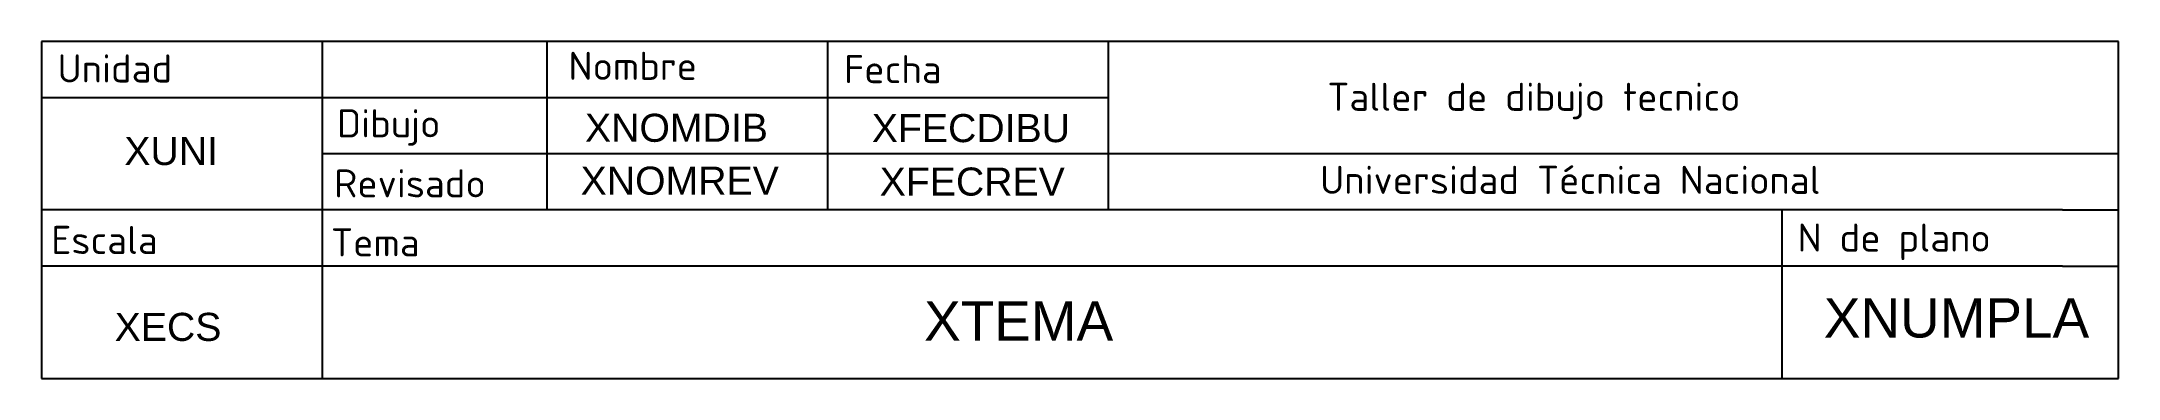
# Model space of a CAD drawing. Header units: millimetres. Extents: x 2376 to 2561, y 1604 to 1634.
import ezdxf
from ezdxf.enums import TextEntityAlignment as Align

# ---------------------------------------------------------------- set-up
doc = ezdxf.new("R2010")
doc.units = ezdxf.units.MM
for name, color, linetype in [('CajetinAtributos', 50, 'Continuous'), ('CajetinLine', 150, 'Continuous'), ('CajetinTexto', 18, 'Continuous')]:
    doc.layers.add(name, color=color, linetype=linetype)
doc.styles.get("Standard").update_dxf_attribs({"font": 'arial.ttf'})

msp = doc.modelspace()

# ---------------------------------------------------------------- linework, layer by layer
at = {"color": 150}
for p, q in [((2406.11, 1634.29), (2376.11, 1634.29)), ((2376.11, 1634.29), (2376.11, 1604.29)), ((2401.11, 1634.29), (2401.11, 1604.29)), ((2556.11, 1634.29), (2406.11, 1634.29)), ((2421.11, 1634.29), (2421.11, 1619.29)), ((2446.11, 1634.29), (2446.11, 1619.29)), ((2471.11, 1634.29), (2471.11, 1619.29)), ((2406.11, 1629.29), (2376.11, 1629.29)), ((2471.11, 1629.29), (2406.11, 1629.29)), ((2406.11, 1624.29), (2401.11, 1624.29)), ((2556.11, 1624.29), (2406.11, 1624.29)), ((2406.11, 1619.29), (2376.11, 1619.29)), ((2556.11, 1619.29), (2406.11, 1619.29)), ((2406.11, 1614.29), (2376.11, 1614.29)), ((2556.11, 1614.29), (2406.11, 1614.29))]:
    msp.add_line(p, q, dxfattribs=at)
at = {"layer": 'CajetinLine'}
for p, q in [((2561.11, 1634.29), (2556.11, 1634.29)), ((2561.11, 1624.29), (2561.11, 1634.29)), ((2561.11, 1624.29), (2556.11, 1624.29)), ((2561.11, 1604.29), (2561.11, 1624.29)), ((2531.14, 1604.29), (2531.14, 1619.29)), ((2556.11, 1619.29), (2561.11, 1619.29)), ((2556.11, 1614.29), (2561.11, 1614.29)), ((2376.11, 1604.29), (2561.11, 1604.29))]:
    msp.add_line(p, q, dxfattribs=at)

# ---------------------------------------------------------------- texts
at = {"layer": 'CajetinAtributos'}
for tag, text, p in [('XNOMDIB', 'A.Marchena.M', (2432.66, 1626.61)), ('XNOMREV', 'M.Rodruiguez.C', (2432.95, 1621.9))]:
    msp.add_attdef(tag, text=text, height=2.5, dxfattribs=at).set_placement(p, align=Align.MIDDLE_CENTER)
for tag, p, s, height in [('XFECDIBU', (2450.06, 1625.33), '', 2.5), ('XUNI', (2383.48, 1623.29), 'mm', 2.5), ('XFECREV', (2450.76, 1620.57), '', 2.5), ('XNUMPLA', (2534.86, 1607.93), '', 3.5), ('XECS', (2382.62, 1607.63), '1:1', 2.5), ('XTEMA', (2454.72, 1607.66), '', 3.5)]:
    msp.add_attdef(tag, p, s, height=height, dxfattribs=at)
at = {"layer": 'CajetinTexto', "char_height": 2.5}
for s, width, heights, insert, attachment_point in [('{\\fISOCPEUR|b0|i0|c0|p34;Unidad}', 25, [0], (2377.53, 1631.89), 4), ('{\\fISOCPEUR|b0|i0|c0|p34;Nombre}', 25, [0], (2423.04, 1632.12), 4), ('{\\fISOCPEUR|b0|i0|c0|p34;Fecha}', 25, [0], (2447.59, 1631.83), 4), ('{\\fISOCPEUR|b0|i0|c0|p34;Taller de dibujo tecnico}', 69.5267, [5.81], (2509.03, 1628.99), 5), ('{\\fISOCPEUR|b0|i0|c0|p34;Dibujo}', 25, [0], (2402.42, 1626.63), 4), ('{\\fISOCPEUR|b0|i0|c0|p34;Revisado}', 25, [0], (2402.17, 1621.66), 4), ('{\\fISOCPEUR|b0|i0|c0|p34;Universidad Técnica Nacional}', 69.5267, [5.81], (2512.28, 1621.97), 5), ('{\\fISOCPEUR|b0|i0|c0|p34;Escala}', 25, [0], (2376.97, 1616.62), 4), ('{\\fISOCPEUR|b0|i0|c0|p34;Tema}', 25, [0], (2401.89, 1616.41), 4), ('{\\fISOCPEUR|b0|i0|c0|p34;N de plano}', 28.8537, [0], (2532.52, 1616.45), 4)]:
    msp.add_mtext_dynamic_manual_height_columns(s, width=width, gutter_width=12.5, heights=heights, dxfattribs=dict(at, insert=insert, attachment_point=attachment_point))

doc.saveas('drawing.dxf')
